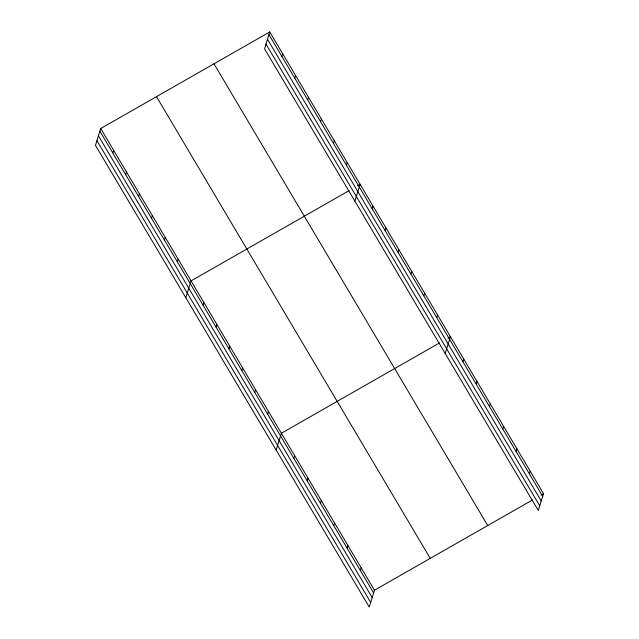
<?xml version="1.0" encoding="UTF-8"?>
<svg xmlns="http://www.w3.org/2000/svg" width="639" height="639" viewBox="0 0 639 639"><rect width="100%" height="100%" fill="white"/><g stroke="black" fill="none" stroke-linecap="round" stroke-linejoin="round"><path stroke-width="0.96" d="M269.778 31.95L264.538 48.764L538.286 510.481L543.525 493.667L269.778 31.95L100.714 128.519L95.475 145.333L369.222 607.05L374.462 590.236L532.535 499.946M112.791 152.953L113.614 150.293M125.691 174.719L126.522 172.059M138.599 196.485L139.43 193.825M151.507 218.25L152.338 215.591M164.407 240.016L165.237 237.357M177.315 261.782L178.145 259.122M185.813 297.702L191.053 280.888L349.126 190.598M203.122 305.322L203.953 302.654M281.855 56.376L282.678 53.716M216.03 327.088L216.861 324.42M294.755 78.15L295.585 75.482M228.938 348.854L229.768 346.186M307.663 99.916L308.493 97.248M241.838 370.62L242.668 367.952M320.57 121.682L321.393 119.014M254.745 392.386L255.576 389.726M333.47 143.448L334.301 140.78M267.653 414.152L268.484 411.492M346.378 165.213L347.209 162.554M276.152 450.064L281.384 433.258L439.456 342.959M354.877 201.125L360.108 184.32L357.576 185.765M293.852 458.347L294.683 455.679M372.186 208.745L373.016 206.085M307.151 480.768L307.982 478.108M385.093 230.511L385.924 227.851M398.001 252.277L398.824 249.617M320.443 503.197L321.273 500.537M410.901 274.043L411.732 271.383M333.742 525.625L334.572 522.958M423.809 295.809L424.639 293.149M347.041 548.046L347.872 545.386M436.717 317.583L437.547 314.915M360.332 570.475L361.163 567.815M445.215 353.495L450.447 336.681L447.915 338.135M462.916 361.77L463.746 359.11M476.215 384.199L477.037 381.539M489.506 406.628L490.337 403.96M502.805 429.049L503.636 426.389M516.104 451.477L516.927 448.818M529.396 473.906L530.226 471.239M540.985 495.113L543.525 493.667M268.947 34.61L542.695 496.327M267.493 39.283L541.241 501M265.992 44.091L539.739 505.808M213.985 63.82L487.733 525.538M156.507 96.657L430.255 558.374M100.714 128.519L374.462 590.236M99.884 131.187L373.631 592.904M98.43 135.851L372.178 597.569M96.928 140.668L370.676 602.385"/></g></svg>
